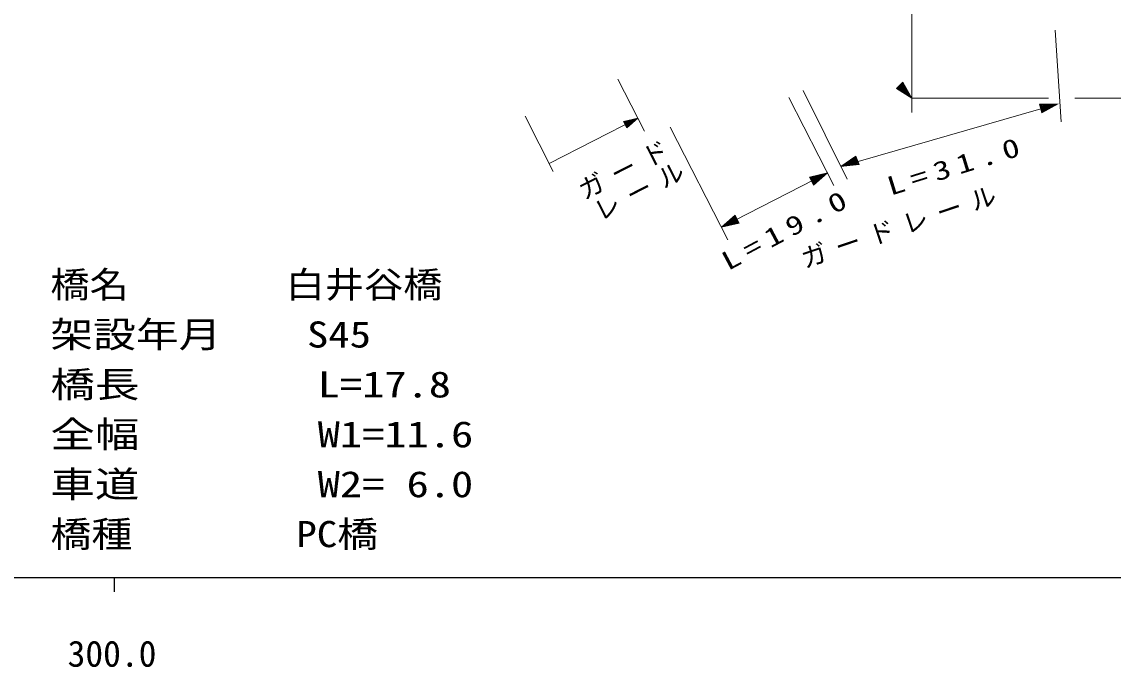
# Model space of a CAD drawing. Units: millimetres, scale not verified. Extents: x 40000 to 680000, y 20000 to 380000.
# Drawn here: x 361518 to 438073, y 198715 to 243984 of the extents above; entities that cross this region are included whole.
import ezdxf
from ezdxf.enums import TextEntityAlignment as Align

# ---------------------------------------------------------------- set-up
doc = ezdxf.new("R2010")
doc.units = ezdxf.units.MM
doc.header["$LTSCALE"] = 1000
doc.layers.add('M-BGD-HTXT', color=7, linetype='Continuous', lineweight=13)
doc.layers.add('M-TTL-BAND', color=7, linetype='Continuous', lineweight=25)
doc.layers.add('M-STR-HTXT', color=7, linetype='Continuous')
doc.styles.add('ＭＳ ゴシック', font='')
doc.styles.get('ＭＳ ゴシック').set_extended_font_data('MS Gothic')

# ---------------------------------------------------------------- blocks, each defined once
blk = doc.blocks.new('BUHIN562')
at = {"color": 7, "linetype": 'Continuous', "lineweight": 13}
for points in [[(0, 0), (237, -1267), (805, -1006)], [(107, -233), (687, -974), (289, -1156)], [(159, -347), (625, -951), (313, -1094)], [(212, -463), (563, -928), (336, -1032)], [(264, -577), (501, -905), (359, -970)]]:
    blk.add_lwpolyline(points, close=True, dxfattribs=at)
for points in [[(53, -116), (749, -997), (266, -1219), (55, -119)], [(410, -895), (318, -693), (439, -882), (382, -908), (318, -693)]]:
    blk.add_lwpolyline(points, dxfattribs=at)

msp = doc.modelspace()

# ---------------------------------------------------------------- linework, layer by layer
at = {"layer": 'M-BGD-HTXT'}
for p, q in [((423947, 247671), (423947, 237618)), ((434433, 236960), (434009, 243390)), ((403328, 239969), (405185, 236326)), ((416329, 239172), (419405, 232948)), ((418489, 232496), (415324, 238675)), ((418962, 233845), (434203, 238226)), ((423947, 238618), (433545, 238618)), ((435377, 238618), (566170, 238618)), ((396825, 237362), (398779, 233490)), ((404731, 237217), (398500, 234042)), ((406994, 236595), (411046, 228683)), ((410590, 229574), (418033, 233386))]:
    msp.add_line(p, q, dxfattribs=at)
for points in [[(434203, 238226), (432915, 238210), (433074, 237606)], [(433955, 238161), (433126, 237716), (433014, 238139)], [(433835, 238129), (433159, 237773), (433072, 238106)], [(433711, 238097), (433193, 237831), (433129, 238072)], [(433590, 238065), (433226, 237888), (433186, 238039)], [(404731, 237217), (403726, 236986), (403953, 236540)], [(404548, 237124), (403975, 236636), (403816, 236948)], [(404459, 237079), (403991, 236686), (403866, 236931)], [(404367, 237032), (404007, 236737), (403917, 236915)], [(404278, 236987), (404024, 236787), (403967, 236898)], [(418962, 233845), (420244, 233975), (420032, 234563)], [(419203, 233932), (419990, 234449), (420139, 234037)], [(419321, 233974), (419962, 234389), (420079, 234065)], [(419441, 234018), (419934, 234329), (420019, 234093)], [(419559, 234060), (419905, 234269), (419959, 234122)], [(418033, 233386), (416778, 233094), (417063, 232538)], [(417805, 233269), (417090, 232657), (416890, 233046)], [(417694, 233212), (417110, 232720), (416953, 233026)], [(417580, 233153), (417130, 232783), (417016, 233005)], [(417468, 233096), (417151, 232846), (417080, 232985)], [(410590, 229574), (411845, 229865), (411560, 230422)], [(410818, 229690), (411533, 230302), (411733, 229913)], [(410930, 229747), (411513, 230239), (411670, 229933)], [(411044, 229806), (411493, 230176), (411607, 229954)], [(411155, 229863), (411472, 230113), (411544, 229974)]]:
    msp.add_lwpolyline(points, close=True, dxfattribs=at)
for points in [[(434079, 238194), (433092, 237659), (432957, 238173), (434076, 238193)], [(433251, 237975), (433466, 238032), (433259, 237945), (433243, 238006), (433466, 238032)], [(404639, 237171), (403958, 236585), (403765, 236964), (404637, 237170)], [(404029, 236860), (404187, 236940), (404040, 236837), (404017, 236882), (404187, 236940)], [(419083, 233888), (420018, 234509), (420199, 234009), (419085, 233889)], [(419888, 234179), (419679, 234104), (419877, 234209), (419898, 234150), (419679, 234104)], [(417919, 233327), (417069, 232594), (416827, 233066), (417916, 233326)], [(417157, 232937), (417354, 233038), (417171, 232909), (417143, 232965), (417354, 233038)], [(410704, 229632), (411554, 230366), (411796, 229893), (410707, 229633)], [(411466, 230022), (411269, 229921), (411452, 230050), (411481, 229995), (411269, 229921)]]:
    msp.add_lwpolyline(points, dxfattribs=at)
at = {"layer": 'M-TTL-BAND'}
for p, q in [((40000, 205000), (579000, 205000)), ((368000, 205000), (368000, 204000))]:
    msp.add_line(p, q, dxfattribs=at)

# ---------------------------------------------------------------- block references
at = {"layer": 'M-BGD-HTXT', "rotation": 198.66948}
msp.add_blockref('BUHIN562', (423947, 238618), dxfattribs=at)

# ---------------------------------------------------------------- texts
at = {"layer": 'M-BGD-HTXT', "char_height": 1320, "attachment_point": 7, "style": 'ＭＳ ゴシック'}
for s, insert, rotation in [('\\T1.39;ガード', (401011, 231402), 27), ('\\T1.39;\\W1.35;L=31.0', (422459, 231759), 17.2), ('\\T1.39;レール', (402100, 229949), 27), ('\\T1.39;\\W1.35;L=19.0', (411060, 226476), 28.1), ('\\T1.39;ガードレール', (416471, 226616), 18.7)]:
    msp.add_mtext(s, dxfattribs=dict(at, insert=insert, rotation=rotation))
at = {"layer": 'M-STR-HTXT', "style": 'ＭＳ ゴシック'}
for s, width, p in [('橋名\u3000\u3000\u3000\u3000白井谷橋', 1.1, (363521, 224086)), ('架設年月\u3000\u3000S45', 1.2, (363521, 220586)), ('橋長\u3000\u3000\u3000\u3000L=17.8', 1.25, (363521, 217086)), ('全幅\u3000\u3000\u3000\u3000W1=11.6', 1.25, (363521, 213586)), ('車道\u3000\u3000\u3000\u3000W2= 6.0', 1.25, (363521, 210086)), ('橋種\u3000\u3000\u3000\u3000PC橋', 1.15, (363521, 206586))]:
    msp.add_text(s, height=1833, dxfattribs=dict(at, width=width)).set_placement(p, align=Align.BOTTOM_LEFT)
at = {"layer": 'M-TTL-BAND', "style": 'ＭＳ ゴシック'}
msp.add_text('300.0', height=1833, dxfattribs=at).set_placement((367844, 198195), align=Align.BOTTOM_CENTER)

doc.saveas('drawing.dxf')
